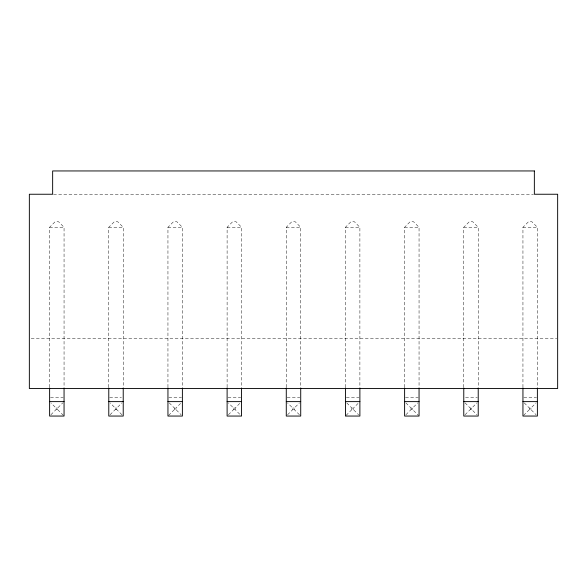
<?xml version="1.0" encoding="UTF-8"?>
<svg xmlns="http://www.w3.org/2000/svg" width="587" height="587" viewBox="0 0 587 587"><rect width="100%" height="100%" fill="white"/><g stroke="black" fill="none" stroke-linecap="round" stroke-linejoin="round"><path stroke-width="0.44" stroke-dasharray="2.94 2.2" d="M49.616 387.229L49.616 227.257L55.097 221.776L58.575 221.776L64.056 227.257L64.056 387.229M108.778 387.229L108.778 227.257L114.26 221.776L117.745 221.776L123.226 227.257L123.226 387.229M167.948 387.229L167.948 227.257L173.429 221.776L176.907 221.776L182.388 227.257L182.388 387.229M227.11 387.229L227.11 227.257L232.591 221.776L236.077 221.776L241.558 227.257L241.558 387.229M50.908 414.76L56.059 409.601L56.059 408.046L50.908 402.895M63.411 415.405L57.614 409.601L57.614 408.046L62.772 402.895M286.28 387.229L286.28 227.257L291.761 221.776L295.239 221.776L300.72 227.257L300.72 387.229M110.07 414.76L115.228 409.601L115.228 408.046L110.07 402.895M121.935 414.76L116.784 409.601L116.784 408.046L121.935 402.895M345.442 387.229L345.442 227.257L350.923 221.776L354.409 221.776L359.89 227.257L359.89 387.229M168.594 415.405L174.39 409.601L175.946 409.601L181.104 414.76M175.946 409.601L175.946 408.046L181.104 402.895M404.612 387.229L404.612 227.257L410.093 221.776L413.571 221.776L419.052 227.257L419.052 387.229M228.402 414.76L233.553 409.601L233.553 408.046L228.402 402.895M233.553 408.046L235.116 408.046L240.266 402.895M463.774 387.229L463.774 227.257L469.255 221.776L472.74 221.776L478.222 227.257L478.222 387.229M287.564 414.76L292.722 409.601L292.722 408.046L287.564 402.895M299.436 414.76L294.278 409.601L294.278 408.046L299.436 402.895M522.944 387.229L522.944 227.257L528.425 221.776L531.903 221.776L537.384 227.257L537.384 387.229M346.088 415.405L351.884 409.601L353.447 409.601L358.598 414.76M353.447 409.601L353.447 408.046L358.598 402.895M405.896 414.76L411.054 409.601L412.61 409.601L418.406 415.405M405.896 402.895L411.054 408.046L412.61 408.046L417.761 402.895M465.065 414.76L470.216 409.601L471.772 409.601L476.93 414.76M465.065 402.895L470.216 408.046L471.772 408.046L476.93 402.895M523.589 415.405L529.386 409.601L530.942 409.601L536.092 414.76M524.228 402.895L529.386 408.046L530.942 408.046L536.092 402.895M53.556 194.246L533.444 194.246M49.616 227.257L64.056 227.257M108.778 227.257L123.226 227.257M167.948 227.257L182.388 227.257M227.11 227.257L241.558 227.257M286.28 227.257L300.72 227.257M345.442 227.257L359.89 227.257M404.612 227.257L419.052 227.257M463.774 227.257L478.222 227.257M522.944 227.257L537.384 227.257M31.184 338.75L556.733 338.75M50.519 397.282L63.154 397.282M109.681 397.282L121.421 397.282M168.851 397.282L181.486 397.282M228.013 397.282L240.655 397.282M287.182 397.282L299.818 397.282M346.345 397.282L358.987 397.282M405.514 397.282L418.149 397.282M465.579 397.282L477.319 397.282M523.846 397.282L536.481 397.282M56.059 408.046L57.614 408.046M115.228 408.046L116.784 408.046M169.239 402.895L174.39 408.046L175.946 408.046M292.722 408.046L294.278 408.046M346.734 402.895L351.884 408.046L353.447 408.046M56.059 409.601L57.614 409.601M115.228 409.601L116.784 409.601M233.553 409.601L235.116 409.601L240.912 415.405M292.722 409.601L294.278 409.601M530.942 408.046L530.942 409.601M529.386 408.046L529.386 409.601M471.772 408.046L471.772 409.601M470.216 408.046L470.216 409.601M412.61 408.046L412.61 409.601M411.054 408.046L411.054 409.601M351.884 408.046L351.884 409.601M235.116 408.046L235.116 409.601M174.39 408.046L174.39 409.601"/><path stroke-width="0.88" d="M49.616 401.618L64.056 401.618M108.778 401.618L123.226 401.618M167.948 401.618L182.388 401.618M227.11 401.618L241.558 401.618M286.28 401.618L300.72 401.618M345.442 401.618L359.89 401.618M404.612 401.618L419.052 401.618M463.774 401.618L478.222 401.618M522.944 401.618L537.384 401.618M537.384 387.926L537.384 416.051L522.944 416.051L522.944 387.926M478.222 387.926L478.222 416.051L463.774 416.051L463.774 387.926M419.052 387.926L419.052 416.051L404.612 416.051L404.612 387.926M359.89 387.926L359.89 416.051L345.442 416.051L345.442 387.926M300.72 387.926L300.72 416.051L286.28 416.051L286.28 387.926M241.558 387.926L241.558 416.051L227.11 416.051L227.11 387.926M182.388 387.926L182.388 416.051L167.948 416.051L167.948 387.926M123.226 387.926L123.226 416.051L108.778 416.051L108.778 387.926M64.056 387.926L64.056 416.051L49.616 416.051L49.616 387.926M534.353 170.949L52.647 170.949L52.647 194.246L29.35 194.246L29.35 388.513L557.65 388.513L557.65 194.246L534.353 194.246L534.353 170.949"/></g></svg>
